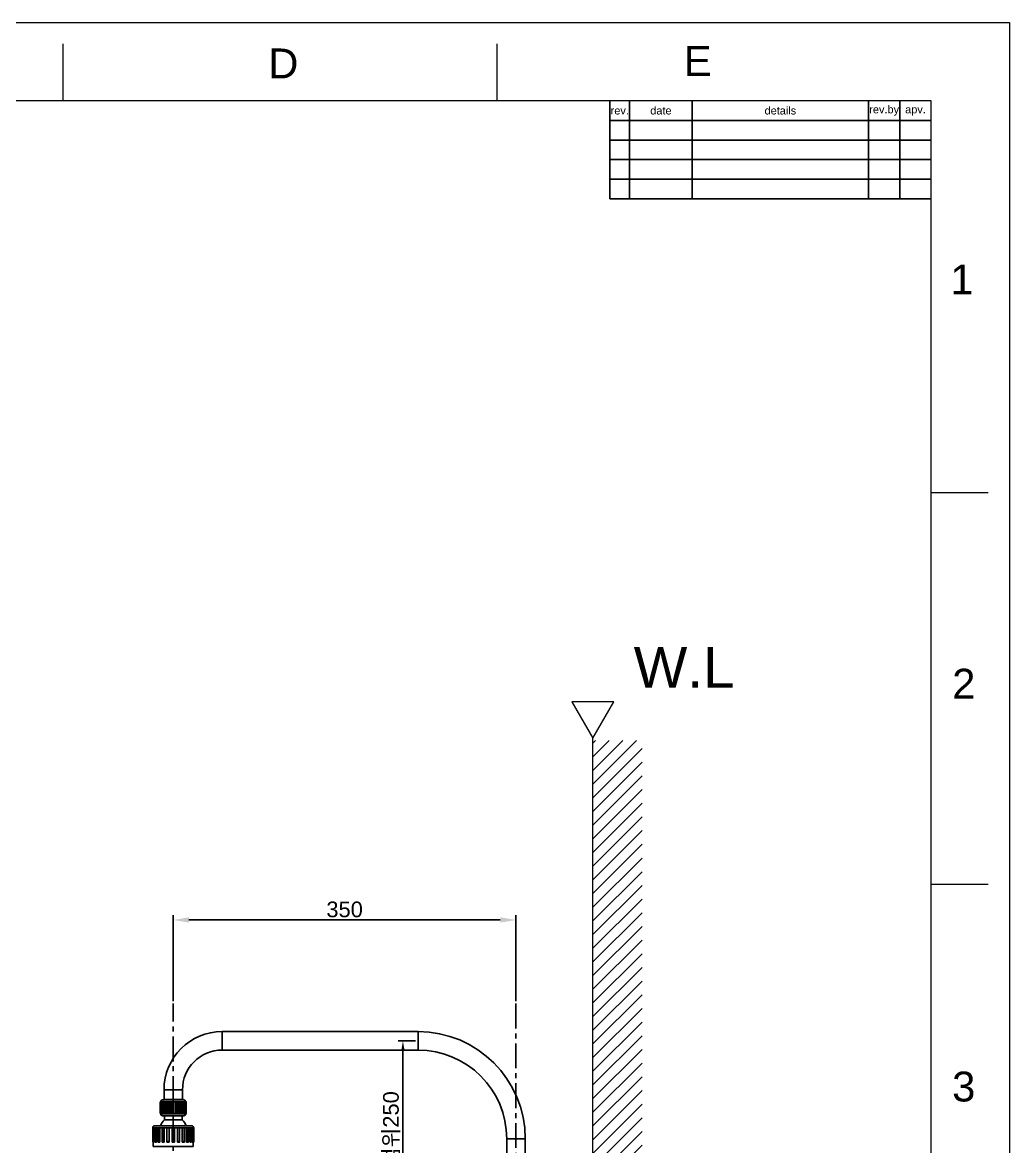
# Model space of a CAD drawing. Header units: millimetres. Extents: x 6110 to 6704, y -2661 to -1821.
# Drawn here: x 6451.8 to 6703.8, y -2107.7 to -1820.8 of the extents above; entities that cross this region are included whole.
import ezdxf

# ---------------------------------------------------------------- set-up
doc = ezdxf.new("R2010")
doc.units = ezdxf.units.MM
doc.header["$LTSCALE"] = 0.1
doc.linetypes.add('CENTERX2', pattern=[101.6, 63.5, -12.7, 12.7, -12.7])
doc.layers.get('0').update_dxf_attribs({"lineweight": 15})
for name, color, linetype in [('CENTER', 1, 'CENTERX2'), ('FORM', 7, 'Continuous'), ('hatch', 2, 'Continuous'), ('TEXT', 2, 'Continuous')]:
    doc.layers.add(name, color=color, linetype=linetype)
doc.layers.add('DIM', color=3, linetype='Continuous', lineweight=9)
doc.styles.get("Standard").update_dxf_attribs({"font": 'arial.ttf'})
doc.dimstyles.new('ISO-25', dxfattribs={"dimtxt": 2.5, "dimasz": 2.5, "dimexe": 1.25, "dimexo": 0.625, "dimtad": 1, "dimlfac": 5, "dimtxsty": 'Standard', "dimcen": 2.5, "dimadec": 0, "dimazin": 0, "dimtfac": 1, "dimtmove": 0, "dimatfit": 3, "dimfxl": 0, "dimarcsym": 0})

# ---------------------------------------------------------------- blocks, each defined once
blk = doc.blocks.new('*D35')
at = {"layer": 'Defpoints', "color": 0}
for p in [(6552.84, -2080.75), (6548.98, -2135.87), (6552.84, -2135.87)]:
    blk.add_point(p, dxfattribs=at)
at = {"layer": 'DIM', "color": 0, "lineweight": -2}
for p, q in [((6552.22, -2080.75), (6547.73, -2080.75)), ((6548.98, -2083.25), (6548.98, -2133.37)), ((6552.22, -2135.87), (6547.73, -2135.87))]:
    blk.add_line(p, q, dxfattribs=at)
at = {"layer": 'DIM', "color": 0}
for points in [[(6548.56, -2083.25), (6549.4, -2083.25), (6548.98, -2080.75)], [(6548.56, -2133.37), (6549.4, -2133.37), (6548.98, -2135.87)]]:
    blk.add_solid(points, dxfattribs=at)
at = {"layer": 'DIM', "color": 0, "insert": (6546.12, -2108.31), "char_height": 2.5, "attachment_point": 5, "rotation": 90}
blk.add_mtext('{\\fGulim|b0|i0|c129|p50;\\H1.6x;가동범위\\fArial|b0|i0|c0|p34;250}', dxfattribs=at)
blk = doc.blocks.new('*D36')
at = {"layer": 'Defpoints', "color": 0}
for p in [(6577.84, -2049.9), (6490.34, -2071.25), (6577.84, -2071.25)]:
    blk.add_point(p, dxfattribs=at)
at = {"layer": 'DIM', "color": 0, "lineweight": -2}
for p, q in [((6490.34, -2070.62), (6490.34, -2048.65)), ((6577.84, -2070.62), (6577.84, -2048.65)), ((6494.34, -2049.9), (6573.84, -2049.9))]:
    blk.add_line(p, q, dxfattribs=at)
at = {"layer": 'DIM', "color": 0}
for points in [[(6494.34, -2049.23), (6494.34, -2050.57), (6490.34, -2049.9)], [(6573.84, -2049.23), (6573.84, -2050.57), (6577.84, -2049.9)]]:
    blk.add_solid(points, dxfattribs=at)
at = {"layer": 'DIM', "color": 0, "insert": (6534.09, -2047.23), "char_height": 4, "attachment_point": 5}
blk.add_mtext('350', dxfattribs=at)

msp = doc.modelspace()

# ---------------------------------------------------------------- hatches: boundary and pattern name
at = {"layer": 'hatch'}
h = msp.add_hatch(dxfattribs=at)
h.set_pattern_fill('ANSI31', color=256, scale=0.777568)
h.set_pattern_definition([(45, (5809.2703, -2562.4971), (-1.7456907, 1.7456907), [])])
edge = h.paths.add_edge_path()
edge.add_spline(control_points=[(6597.4753, -2327.6311), (6597.5331, -2327.6451), (6597.6353, -2327.6615), (6597.7761, -2327.6615), (6597.8566, -2327.6514), (6597.8936, -2327.6448)], knot_values=[0, 0, 0, 0, 0.42377523, 0.73221647, 1, 1, 1, 1], degree=3, periodic=0)
edge.add_line((6597.5166, -2327.6369), (6597.9333, -2327.6369))
edge.add_arc((6597.7003, -2326.5693), 1.0927, 280.190547, 282.316356, ccw=False)
edge.add_spline(control_points=[(6597.8936, -2327.6448), (6597.8566, -2327.6514), (6597.7761, -2327.6615), (6597.6353, -2327.6615), (6597.5331, -2327.6451), (6597.4753, -2327.6311)], knot_values=[0, 0, 0, 0, 0.26778353, 0.57622477, 1, 1, 1, 1], degree=3, periodic=0)
edge.add_line((6597.4668, -2327.6762), (6597.4668, -2329.6212))
edge.add_line((6597.4668, -2329.6212), (6597.5166, -2329.6212))
edge.add_spline(control_points=[(6597.8936, -2329.6133), (6597.8566, -2329.6067), (6597.7761, -2329.5966), (6597.6353, -2329.5966), (6597.5331, -2329.613), (6597.4753, -2329.627)], knot_values=[0, 0, 0, 0, 0.26778872, 0.57623461, 1, 1, 1, 1], degree=3, periodic=0)
edge.add_line((6600.0995, -2329.4097), (6600.2847, -2329.4097))
edge.add_ellipse((6599.6335, -2328.629), major_axis=(0, -1), ratio=0.66666667, start_angle=218.682187, end_angle=321.317813, ccw=False)
edge.add_line((6598.6491, -2327.6369), (6597.5166, -2327.6369))
edge.add_spline(control_points=[(6597.4753, -2327.6311), (6597.5331, -2327.6451), (6597.6353, -2327.6615), (6597.7761, -2327.6615), (6597.8566, -2327.6514), (6597.8936, -2327.6448)], knot_values=[0, 0, 0, 0, 0.42377523, 0.73221647, 1, 1, 1, 1], degree=3, periodic=0)
edge.add_arc((6597.7003, -2326.5693), 1.0927, 280.190547, 282.316356)
edge.add_line((6597.9333, -2327.6369), (6605.717, -2327.6369))
edge.add_line((6605.717, -2327.6369), (6605.717, -2329.6212))
edge.add_line((6605.717, -2329.6212), (6597.5166, -2329.6212))
edge.add_spline(control_points=[(6597.8936, -2329.6133), (6597.8566, -2329.6067), (6597.7761, -2329.5966), (6597.6353, -2329.5966), (6597.5331, -2329.613), (6597.4753, -2329.627)], knot_values=[0, 0, 0, 0, 0.26778872, 0.57623461, 1, 1, 1, 1], degree=3, periodic=0)
edge.add_line((6597.4753, -2329.627), (6597.4668, -2329.6291))
edge.add_line((6597.4668, -2329.6291), (6597.4668, -2342.6294))
edge.add_line((6597.4668, -2342.6294), (6597.4753, -2342.6314))
edge.add_spline(control_points=[(6597.4753, -2342.6314), (6597.5331, -2342.6454), (6597.6353, -2342.6618), (6597.7761, -2342.6618), (6597.8566, -2342.6518), (6597.8936, -2342.6451)], knot_values=[0, 0, 0, 0, 0.42377523, 0.73221647, 1, 1, 1, 1], degree=3, periodic=0)
edge.add_line((6597.5166, -2342.6372), (6597.9333, -2342.6372))
edge.add_arc((6597.7003, -2341.5697), 1.0927, 280.190547, 282.316356, ccw=False)
edge.add_spline(control_points=[(6597.8936, -2342.6451), (6597.8566, -2342.6518), (6597.7761, -2342.6618), (6597.6353, -2342.6618), (6597.5331, -2342.6454), (6597.4753, -2342.6314)], knot_values=[0, 0, 0, 0, 0.26778353, 0.57622477, 1, 1, 1, 1], degree=3, periodic=0)
edge.add_line((6597.4668, -2342.6765), (6597.4668, -2344.6216))
edge.add_line((6597.4668, -2344.6216), (6597.5166, -2344.6216))
edge.add_spline(control_points=[(6597.8936, -2344.6136), (6597.8566, -2344.607), (6597.7761, -2344.5969), (6597.6353, -2344.5969), (6597.5331, -2344.6133), (6597.4753, -2344.6273)], knot_values=[0, 0, 0, 0, 0.26778872, 0.57623461, 1, 1, 1, 1], degree=3, periodic=0)
edge.add_line((6599.0317, -2344.41), (6599.2169, -2344.41))
edge.add_ellipse((6599.6335, -2343.6294), major_axis=(0, -1), ratio=0.66666667, start_angle=218.682187, end_angle=321.317813, ccw=False)
edge.add_line((6598.6491, -2342.6372), (6597.5166, -2342.6372))
edge.add_spline(control_points=[(6597.4753, -2342.6314), (6597.5331, -2342.6454), (6597.6353, -2342.6618), (6597.7761, -2342.6618), (6597.8566, -2342.6518), (6597.8936, -2342.6451)], knot_values=[0, 0, 0, 0, 0.42377523, 0.73221647, 1, 1, 1, 1], degree=3, periodic=0)
edge.add_arc((6597.7003, -2341.5697), 1.0927, 280.190547, 282.316356)
edge.add_line((6597.9333, -2342.6372), (6605.717, -2342.6372))
edge.add_line((6605.717, -2342.6372), (6605.717, -2344.6216))
edge.add_line((6605.717, -2344.6216), (6597.5166, -2344.6216))
edge.add_spline(control_points=[(6597.8936, -2344.6136), (6597.8566, -2344.607), (6597.7761, -2344.5969), (6597.6353, -2344.5969), (6597.5331, -2344.6133), (6597.4753, -2344.6273)], knot_values=[0, 0, 0, 0, 0.26778872, 0.57623461, 1, 1, 1, 1], degree=3, periodic=0)
edge.add_line((6597.4753, -2344.6273), (6597.4668, -2344.6294))
edge.add_line((6597.4668, -2344.6294), (6597.4668, -2580.4433))
edge.add_line((6597.4668, -2580.4433), (6610.0143, -2580.4433))
edge.add_line((6610.0143, -2580.4433), (6610.0143, -2004.0771))
edge.add_line((6610.0143, -2004.0771), (6597.4668, -2004.0771))
edge.add_line((6597.4668, -2004.0771), (6597.4668, -2327.629))
edge.add_line((6597.4668, -2327.629), (6597.4753, -2327.6311))

# ---------------------------------------------------------------- linework, layer by layer
at = {"color": 7, "linetype": 'Continuous'}
for p, q in [((6109.8445, -1820.7943), (6703.8443, -1820.7943)), ((6703.8445, -1820.7943), (6703.8445, -2660.7941)), ((6462.2443, -1840.7942), (6462.2443, -1826.2582)), ((6573.0443, -1840.7942), (6573.0443, -1826.2582)), ((6683.8443, -1840.7943), (6129.8445, -1840.7943)), ((6683.8443, -2640.7941), (6683.8443, -1840.7943)), ((6683.8444, -1940.7943), (6698.3804, -1940.7943)), ((6683.8444, -2040.7943), (6698.3804, -2040.7943))]:
    msp.add_line(p, q, dxfattribs=at)
msp.add_line((6597.4668, -2580.4433), (6597.4668, -2003.4667))
at = {"linetype": 'Continuous', "lineweight": 25}
for p, q in [((6552.8418, -2078.3873), (6502.8418, -2078.3873)), ((6502.8418, -2080.7498), (6502.8418, -2078.3873)), ((6552.8418, -2080.7498), (6552.8418, -2078.3873)), ((6502.8418, -2083.1123), (6502.8418, -2080.7498)), ((6502.8418, -2083.1123), (6552.8418, -2083.1123)), ((6552.8418, -2083.1123), (6552.8418, -2080.7498)), ((6487.9793, -2093.2498), (6487.9793, -2095.7498)), ((6490.3418, -2093.2498), (6487.9793, -2093.2498)), ((6492.7043, -2093.2498), (6490.3418, -2093.2498)), ((6492.7043, -2095.7498), (6492.7043, -2093.2498)), ((6487.0293, -2099.3373), (6487.0293, -2096.3373)), ((6487.06, -2096.3373), (6487.0293, -2096.3373)), ((6487.06, -2096.3373), (6487.06, -2099.3373)), ((6487.0797, -2096.3373), (6487.06, -2096.3373)), ((6487.0797, -2099.3373), (6487.0797, -2096.3373)), ((6487.188, -2096.3373), (6487.0797, -2096.3373)), ((6487.188, -2096.3373), (6487.188, -2099.3373)), ((6487.2291, -2096.3373), (6487.188, -2096.3373)), ((6487.2291, -2099.3373), (6487.2291, -2096.3373)), ((6487.4119, -2096.3373), (6487.2291, -2096.3373)), ((6487.4119, -2096.3373), (6487.4119, -2099.3373)), ((6487.4731, -2096.3373), (6487.4119, -2096.3373)), ((6487.4731, -2099.3373), (6487.4731, -2096.3373)), ((6487.7247, -2096.3373), (6487.4731, -2096.3373)), ((6487.7247, -2096.3373), (6487.7247, -2099.3373)), ((6487.8043, -2096.3373), (6487.7247, -2096.3373)), ((6487.8043, -2099.3373), (6487.8043, -2096.3373)), ((6488.1171, -2096.3373), (6487.8043, -2096.3373)), ((6488.1171, -2096.3373), (6488.1171, -2099.3373)), ((6488.1944, -2096.3373), (6488.1171, -2096.3373)), ((6488.1944, -2096.3373), (6488.1944, -2099.3373)), ((6488.2126, -2099.3373), (6488.2126, -2096.3373)), ((6488.577, -2096.3373), (6488.2126, -2096.3373)), ((6488.577, -2096.3373), (6488.577, -2099.3373)), ((6488.6419, -2096.3373), (6488.577, -2096.3373)), ((6488.6419, -2096.3373), (6488.6419, -2099.3373)), ((6488.6856, -2096.3373), (6488.6419, -2096.3373)), ((6488.6856, -2099.3373), (6488.6856, -2096.3373)), ((6489.0906, -2096.3373), (6488.6856, -2096.3373)), ((6489.0906, -2096.3373), (6489.0906, -2099.3373)), ((6489.1411, -2096.3373), (6489.0906, -2096.3373)), ((6489.2431, -2096.3373), (6489.1411, -2096.3373)), ((6489.1411, -2096.3373), (6489.1411, -2099.3373)), ((6489.2089, -2099.3373), (6489.2089, -2096.3373)), ((6489.6422, -2096.3373), (6489.2089, -2096.3373)), ((6489.6422, -2096.3373), (6489.6422, -2099.3373)), ((6489.6768, -2096.3373), (6489.6422, -2096.3373)), ((6489.6768, -2096.3373), (6489.6768, -2099.3373)), ((6489.784, -2096.3373), (6489.6768, -2096.3373)), ((6489.7666, -2099.3373), (6489.7666, -2096.3373)), ((6490.2151, -2096.3373), (6489.7666, -2096.3373)), ((6490.2151, -2096.3373), (6490.2151, -2099.3373)), ((6490.2326, -2096.3373), (6490.2151, -2096.3373)), ((6490.2326, -2096.3373), (6490.2326, -2099.3373)), ((6490.3418, -2096.3373), (6490.2326, -2096.3373)), ((6490.7918, -2096.3373), (6490.3418, -2096.3373)), ((6490.3418, -2099.3373), (6490.3418, -2096.3373)), ((6490.7918, -2096.3373), (6490.7918, -2099.3373)), ((6490.8997, -2096.3373), (6490.7918, -2096.3373)), ((6490.8997, -2099.3373), (6490.8997, -2096.3373)), ((6490.917, -2096.3373), (6490.8997, -2096.3373)), ((6490.917, -2099.3373), (6490.917, -2096.3373)), ((6491.3549, -2096.3373), (6490.917, -2096.3373)), ((6491.4406, -2096.3373), (6491.3373, -2096.3373)), ((6491.3549, -2096.3373), (6491.3549, -2099.3373)), ((6491.4406, -2099.3373), (6491.4406, -2096.3373)), ((6491.4748, -2096.3373), (6491.4406, -2096.3373)), ((6491.4748, -2099.3373), (6491.4748, -2096.3373)), ((6491.8871, -2096.3373), (6491.4748, -2096.3373)), ((6491.9481, -2096.3373), (6491.8526, -2096.3373)), ((6491.8871, -2096.3373), (6491.8871, -2099.3373)), ((6491.9481, -2099.3373), (6491.9481, -2096.3373)), ((6491.9981, -2096.3373), (6491.9481, -2096.3373)), ((6491.9981, -2099.3373), (6491.9981, -2096.3373)), ((6492.3724, -2096.3373), (6491.9981, -2096.3373)), ((6492.9168, -2095.7498), (6492.1507, -2095.7498)), ((6492.3724, -2096.3373), (6492.3724, -2099.3373)), ((6492.4068, -2096.3373), (6492.3724, -2096.3373)), ((6492.4068, -2099.3373), (6492.4068, -2096.3373)), ((6492.4711, -2096.3373), (6492.4068, -2096.3373)), ((6492.4711, -2099.3373), (6492.4711, -2096.3373)), ((6492.796, -2096.3373), (6492.4711, -2096.3373)), ((6492.796, -2096.3373), (6492.796, -2099.3373)), ((6492.8027, -2099.3373), (6492.8027, -2096.3373)), ((6492.8793, -2096.3373), (6492.8027, -2096.3373)), ((6492.8793, -2099.3373), (6492.8793, -2096.3373)), ((6493.1451, -2096.3373), (6492.8793, -2096.3373)), ((6493.1451, -2096.3373), (6493.1451, -2099.3373)), ((6493.2105, -2096.3373), (6493.1451, -2096.3373)), ((6493.2105, -2099.3373), (6493.2105, -2096.3373)), ((6493.4089, -2096.3373), (6493.2105, -2096.3373)), ((6493.4089, -2096.3373), (6493.4089, -2099.3373)), ((6493.4546, -2096.3373), (6493.4089, -2096.3373)), ((6493.4546, -2099.3373), (6493.4546, -2096.3373)), ((6493.5796, -2096.3373), (6493.4546, -2096.3373)), ((6493.5796, -2096.3373), (6493.5796, -2099.3373)), ((6493.604, -2096.3373), (6493.5796, -2096.3373)), ((6493.604, -2099.3373), (6493.604, -2096.3373)), ((6493.6519, -2096.3373), (6493.604, -2096.3373)), ((6493.6519, -2096.3373), (6493.6519, -2099.3373)), ((6493.6543, -2096.3373), (6493.6519, -2096.3373)), ((6493.6543, -2099.3373), (6493.6543, -2096.3373)), ((6487.06, -2099.3373), (6487.0293, -2099.3373)), ((6487.0797, -2099.3373), (6487.06, -2099.3373)), ((6487.188, -2099.3373), (6487.0797, -2099.3373)), ((6487.1293, -2099.3373), (6487.1293, -2099.3623)), ((6490.3049, -2099.3623), (6487.1293, -2099.3623)), ((6487.2291, -2099.3373), (6487.188, -2099.3373)), ((6487.4119, -2099.3373), (6487.2291, -2099.3373)), ((6487.4731, -2099.3373), (6487.4119, -2099.3373)), ((6487.7247, -2099.3373), (6487.4731, -2099.3373)), ((6487.8043, -2099.3373), (6487.7247, -2099.3373)), ((6488.1171, -2099.3373), (6487.8043, -2099.3373)), ((6488.0918, -2099.8623), (6488.0918, -2100.9123)), ((6488.1944, -2099.3373), (6488.1171, -2099.3373)), ((6488.577, -2099.3373), (6488.2126, -2099.3373)), ((6488.6419, -2099.3373), (6488.577, -2099.3373)), ((6489.0906, -2099.3373), (6488.6856, -2099.3373)), ((6489.1411, -2099.3373), (6489.0906, -2099.3373)), ((6489.6422, -2099.3373), (6489.2089, -2099.3373)), ((6489.6768, -2099.3373), (6489.6422, -2099.3373)), ((6490.2151, -2099.3373), (6489.7666, -2099.3373)), ((6490.2326, -2099.3373), (6490.2151, -2099.3373)), ((6493.5543, -2099.3623), (6490.3049, -2099.3623)), ((6490.7918, -2099.3373), (6490.3418, -2099.3373)), ((6490.8997, -2099.3373), (6490.917, -2099.3373)), ((6491.3549, -2099.3373), (6490.917, -2099.3373)), ((6491.4406, -2099.3373), (6491.4748, -2099.3373)), ((6491.8871, -2099.3373), (6491.4748, -2099.3373)), ((6491.9481, -2099.3373), (6491.9981, -2099.3373)), ((6492.3724, -2099.3373), (6491.9981, -2099.3373)), ((6492.4068, -2099.3373), (6492.4711, -2099.3373)), ((6492.796, -2099.3373), (6492.4711, -2099.3373)), ((6492.5918, -2100.9123), (6492.5918, -2099.8623)), ((6492.8027, -2099.3373), (6492.8793, -2099.3373)), ((6493.1451, -2099.3373), (6492.8793, -2099.3373)), ((6493.1451, -2099.3373), (6493.2105, -2099.3373)), ((6493.4089, -2099.3373), (6493.2105, -2099.3373)), ((6493.4089, -2099.3373), (6493.4546, -2099.3373)), ((6493.5796, -2099.3373), (6493.4546, -2099.3373)), ((6493.5543, -2099.3623), (6493.5543, -2099.3373)), ((6493.5796, -2099.3373), (6493.604, -2099.3373)), ((6493.6519, -2099.3373), (6493.604, -2099.3373)), ((6493.6519, -2099.3373), (6493.6543, -2099.3373)), ((6485.0918, -2102.9605), (6485.0918, -2106.4605)), ((6485.0918, -2102.9605), (6485.0997, -2102.9605)), ((6485.0997, -2102.9605), (6485.2039, -2102.9605)), ((6485.0997, -2102.9605), (6485.0997, -2106.4605)), ((6485.2039, -2102.9605), (6485.3527, -2102.9605)), ((6485.2039, -2106.4605), (6485.2039, -2102.9605)), ((6485.3527, -2102.9605), (6485.6583, -2102.9605)), ((6485.3527, -2102.9605), (6485.3527, -2106.4605)), ((6485.4737, -2102.9605), (6485.4737, -2106.5855)), ((6485.6583, -2102.9605), (6485.9458, -2102.9605)), ((6485.6583, -2106.4605), (6485.6583, -2102.9605)), ((6485.9458, -2102.9605), (6486.4318, -2102.9605)), ((6485.9458, -2102.9605), (6485.9458, -2106.4605)), ((6486.0542, -2102.9605), (6486.0542, -2106.5855)), ((6486.4318, -2102.9605), (6486.8384, -2102.9605)), ((6486.4318, -2106.4605), (6486.4318, -2102.9605)), ((6486.8384, -2102.9605), (6487.4718, -2102.9605)), ((6486.8384, -2102.9605), (6486.8384, -2106.4605)), ((6486.9269, -2102.9605), (6486.9269, -2106.5855)), ((6487.4718, -2102.9605), (6487.9698, -2102.9605)), ((6487.4718, -2106.4605), (6487.4718, -2102.9605)), ((6487.9698, -2102.9605), (6488.7074, -2102.9605)), ((6487.9698, -2102.9605), (6487.9698, -2106.4605)), ((6488.0323, -2102.9605), (6488.0323, -2106.5855)), ((6492.5918, -2100.9123), (6488.0918, -2100.9123)), ((6488.7074, -2102.9605), (6489.2628, -2102.9605)), ((6488.7074, -2106.4605), (6488.7074, -2102.9605)), ((6489.2628, -2102.9605), (6490.0543, -2102.9605)), ((6489.2628, -2102.9605), (6489.2628, -2106.4605)), ((6489.2952, -2102.9605), (6489.2952, -2106.5855)), ((6490.6293, -2102.9605), (6490.0543, -2102.9605)), ((6490.0543, -2106.4605), (6490.0543, -2102.9605)), ((6490.6293, -2102.9605), (6491.4209, -2102.9605)), ((6490.6293, -2102.9605), (6490.6293, -2106.4605)), ((6491.3885, -2106.5855), (6491.3885, -2102.9605)), ((6491.4209, -2102.9605), (6491.9763, -2102.9605)), ((6491.4209, -2106.4605), (6491.4209, -2102.9605)), ((6491.9763, -2102.9605), (6492.7139, -2102.9605)), ((6491.9763, -2102.9605), (6491.9763, -2106.4605)), ((6492.6513, -2106.5855), (6492.6513, -2102.9605)), ((6492.7139, -2102.9605), (6493.2119, -2102.9605)), ((6492.7139, -2106.4605), (6492.7139, -2102.9605)), ((6493.2119, -2102.9605), (6493.8453, -2102.9605)), ((6493.2119, -2102.9605), (6493.2119, -2106.4605)), ((6493.7568, -2106.5855), (6493.7568, -2102.9605)), ((6493.8453, -2102.9605), (6494.2519, -2102.9605)), ((6493.8453, -2106.4605), (6493.8453, -2102.9605)), ((6494.2519, -2102.9605), (6494.7379, -2102.9605)), ((6494.2519, -2102.9605), (6494.2519, -2106.4605)), ((6494.6295, -2106.5855), (6494.6295, -2102.9605)), ((6494.7379, -2102.9605), (6495.0254, -2102.9605)), ((6494.7379, -2106.4605), (6494.7379, -2102.9605)), ((6495.0254, -2102.9605), (6495.3309, -2102.9605)), ((6495.0254, -2102.9605), (6495.0254, -2106.4605)), ((6495.21, -2106.5855), (6495.21, -2102.9605)), ((6495.3309, -2102.9605), (6495.4797, -2102.9605)), ((6495.3309, -2106.4605), (6495.3309, -2102.9605)), ((6495.4797, -2102.9605), (6495.5839, -2102.9605)), ((6495.4797, -2102.9605), (6495.4797, -2106.4605)), ((6495.5839, -2106.4605), (6495.5839, -2102.9605)), ((6495.5839, -2102.9605), (6495.5918, -2102.9605)), ((6495.5918, -2106.4605), (6495.5918, -2102.9605)), ((6575.4793, -2105.7498), (6575.4793, -2160.8659)), ((6575.4793, -2105.7498), (6577.8418, -2105.7498)), ((6577.8418, -2105.7498), (6580.2043, -2105.7498)), ((6580.2043, -2160.8748), (6580.2043, -2105.7498)), ((6485.0997, -2106.4605), (6485.0918, -2106.4605)), ((6485.3527, -2106.4605), (6485.2039, -2106.4605)), ((6485.2168, -2106.5855), (6485.2168, -2107.6855)), ((6485.2249, -2106.5855), (6485.2168, -2106.5855)), ((6485.2168, -2107.6855), (6490.3418, -2107.6855)), ((6485.2249, -2106.5297), (6485.2249, -2106.5855)), ((6485.4737, -2106.5855), (6485.3248, -2106.5855)), ((6485.9458, -2106.4605), (6485.6583, -2106.4605)), ((6486.0542, -2106.5855), (6485.7667, -2106.5855)), ((6486.8384, -2106.4605), (6486.4318, -2106.4605)), ((6486.9269, -2106.5855), (6486.5203, -2106.5855)), ((6487.9698, -2106.4605), (6487.4718, -2106.4605)), ((6488.0323, -2106.5855), (6487.5344, -2106.5855)), ((6489.2628, -2106.4605), (6488.7074, -2106.4605)), ((6489.2952, -2106.5855), (6488.7398, -2106.5855)), ((6490.6293, -2106.4605), (6490.0543, -2106.4605)), ((6490.6293, -2106.5855), (6490.0543, -2106.5855)), ((6490.3418, -2107.6855), (6495.4668, -2107.6855)), ((6491.9439, -2106.5855), (6491.3885, -2106.5855)), ((6491.9763, -2106.4605), (6491.4209, -2106.4605)), ((6493.1493, -2106.5855), (6492.6513, -2106.5855)), ((6493.2119, -2106.4605), (6492.7139, -2106.4605)), ((6494.1633, -2106.5855), (6493.7568, -2106.5855)), ((6494.2519, -2106.4605), (6493.8453, -2106.4605)), ((6494.917, -2106.5855), (6494.6295, -2106.5855)), ((6495.0254, -2106.4605), (6494.7379, -2106.4605)), ((6495.3588, -2106.5855), (6495.21, -2106.5855)), ((6495.4797, -2106.4605), (6495.3309, -2106.4605)), ((6495.4588, -2106.5855), (6495.4588, -2106.5297)), ((6495.4668, -2106.5855), (6495.4588, -2106.5855)), ((6495.4668, -2107.6855), (6495.4668, -2106.5855)), ((6495.5918, -2106.4605), (6495.5839, -2106.4605))]:
    msp.add_line(p, q, dxfattribs=at)
msp.add_lwpolyline([(6597.4668, -2003.4667), (6602.823, -1994.1895), (6592.1106, -1994.1895)], close=True)
for centre, radius, start, end in [((6502.8418, -2093.2498), 14.8625, 90, 180), ((6552.8418, -2105.7498), 27.3625, 0, 90), ((6502.8418, -2093.2498), 10.1375, 90, 180), ((6552.8418, -2105.7498), 22.6375, 0, 90), ((6487.6293, -2096.3373), 0.5, 90, 180), ((6493.0543, -2096.3373), 0.5, 0, 90), ((6487.6293, -2099.3623), 0.5, 180, 270), ((6493.0543, -2099.3623), 0.5, 270, 0), ((6485.6168, -2102.9605), 0.525, 90, 180), ((6490.3418, -2103.5605), 3.475, 130.352024, 160.950053), ((6490.3418, -2103.5605), 3.475, 18.939284, 49.647976), ((6495.0668, -2102.9605), 0.525, 0, 90), ((6485.2168, -2106.4605), 0.125, 180, 270), ((6485.4395, -2107.7355), 0.05, 90, 174.784091), ((6495.2441, -2107.7355), 0.05, 5.215909, 90), ((6495.4668, -2106.4605), 0.125, 270, 0)]:
    msp.add_arc(centre, radius, start, end, dxfattribs=at)
for points, knots in [([(6490.3418, -2095.8373), (6490.1764, -2095.8373), (6489.8356, -2095.8373), (6489.3301, -2095.8373), (6488.8439, -2095.8373), (6488.4102, -2095.8373), (6488.0574, -2095.8373), (6487.8072, -2095.8373), (6487.6563, -2095.8373), (6487.6381, -2095.8373), (6487.6293, -2095.8373)], [0, 0, 0, 0, 0.116516908, 0.240011601, 0.368641908, 0.500001033, 0.631360158, 0.759989659, 0.883484837, 1, 1, 1, 1]), ([(6487.7731, -2095.867), (6487.7718, -2095.8668), (6487.745, -2095.8619), (6487.8924, -2095.8516), (6488.2229, -2095.8364), (6488.7546, -2095.8226), (6489.4113, -2095.8075), (6490.1488, -2095.7926), (6490.8995, -2095.7787), (6491.5995, -2095.7636), (6491.9716, -2095.7543), (6492.1507, -2095.7498)], [0, 0, 0, 0, 0.0060971, 0.13129175, 0.25750503, 0.38093232, 0.50696898, 0.63248164, 0.75616627, 0.88260101, 1, 1, 1, 1]), ([(6487.9401, -2095.7677), (6487.9114, -2095.7842), (6487.8713, -2095.8074), (6487.8311, -2095.8306), (6487.8196, -2095.8373)], [0, 0, 0, 0, 0.7132686, 1, 1, 1, 1]), ([(6487.9438, -2095.7676), (6487.9429, -2095.7675), (6487.9183, -2095.7623), (6488.0049, -2095.7565), (6488.1017, -2095.7507), (6488.1161, -2095.7498)], [0, 0, 0, 0, 0.03149354, 0.85637218, 1, 1, 1, 1]), ([(6488.1161, -2095.7498), (6488.1715, -2095.7498), (6488.3323, -2095.7498), (6488.786, -2095.7498), (6489.4938, -2095.7498), (6490.3165, -2095.7498), (6491.1601, -2095.7498), (6491.7754, -2095.7498), (6492.071, -2095.7498), (6492.1507, -2095.7498)], [0, 0, 0, 0, 0.08693182, 0.25258481, 0.41967111, 0.59005834, 0.76033447, 0.93533082, 1, 1, 1, 1]), ([(6489.9133, -2095.8373), (6489.9933, -2095.8356), (6490.3117, -2095.8291), (6490.9032, -2095.8184), (6491.6054, -2095.803), (6492.2072, -2095.7887), (6492.6255, -2095.775), (6492.8709, -2095.7615), (6492.9017, -2095.7536), (6492.9168, -2095.7498)], [0, 0, 0, 0, 0.05552368, 0.22085505, 0.38986241, 0.55613305, 0.7228045, 0.86454235, 1, 1, 1, 1]), ([(6493.0543, -2095.8373), (6493.0455, -2095.8373), (6493.0274, -2095.8373), (6492.8765, -2095.8373), (6492.6262, -2095.8373), (6492.2734, -2095.8373), (6491.8397, -2095.8373), (6491.3536, -2095.8373), (6490.8481, -2095.8373), (6490.5073, -2095.8373), (6490.3418, -2095.8373)], [0, 0, 0, 0, 0.11651537, 0.24001076, 0.36864049, 0.49999984, 0.63135919, 0.75998972, 0.88348463, 1, 1, 1, 1]), ([(6492.7302, -2095.8541), (6492.7587, -2095.8376), (6492.8157, -2095.8045), (6492.8728, -2095.7714), (6492.9013, -2095.7549)], [0, 0, 0, 0, 0.50002388, 1, 1, 1, 1]), ([(6490.3418, -2099.8623), (6490.1764, -2099.8623), (6489.8356, -2099.8623), (6489.3301, -2099.8623), (6488.8439, -2099.8623), (6488.4102, -2099.8623), (6488.0574, -2099.8623), (6487.8072, -2099.8623), (6487.6563, -2099.8623), (6487.6381, -2099.8623), (6487.6293, -2099.8623)], [0, 0, 0, 0, 0.116516908, 0.240011601, 0.368641908, 0.500001033, 0.631360158, 0.759989659, 0.883484837, 1, 1, 1, 1]), ([(6493.0543, -2099.8623), (6493.0455, -2099.8623), (6493.0274, -2099.8623), (6492.8765, -2099.8623), (6492.6262, -2099.8623), (6492.2734, -2099.8623), (6491.8397, -2099.8623), (6491.3536, -2099.8623), (6490.8481, -2099.8623), (6490.5073, -2099.8623), (6490.3418, -2099.8623)], [0, 0, 0, 0, 0.11651537, 0.24001076, 0.36864049, 0.49999984, 0.63135919, 0.75998972, 0.88348463, 1, 1, 1, 1]), ([(6490.3416, -2102.4355), (6490.0534, -2102.4355), (6489.4598, -2102.4355), (6488.5793, -2102.4355), (6487.7325, -2102.4355), (6486.9769, -2102.4355), (6486.4639, -2102.4355), (6486.139, -2102.4355), (6485.8816, -2102.4355), (6485.6635, -2102.4355), (6485.6321, -2102.4355), (6485.6168, -2102.4355)], [0, 0, 0, 0, 0.11649761, 0.23997274, 0.36858053, 0.49991776, 0.63125401, 0.69563168, 0.76002777, 0.88350276, 1, 1, 1, 1]), ([(6495.0668, -2102.4355), (6495.0485, -2102.4355), (6495.0124, -2102.4355), (6494.7289, -2102.4355), (6494.2981, -2102.4355), (6493.7139, -2102.4355), (6492.9887, -2102.4355), (6492.1531, -2102.4355), (6491.2576, -2102.4355), (6490.6436, -2102.4355), (6490.3416, -2102.4355)], [0, 0, 0, 0, 0.12749161, 0.25249398, 0.37344278, 0.49709859, 0.62403591, 0.75182187, 0.87792273, 1, 1, 1, 1]), ([(6485.2249, -2106.5855), (6485.2108, -2106.5841), (6485.1826, -2106.5813), (6485.1451, -2106.5597), (6485.1167, -2106.5279), (6485.1018, -2106.4928), (6485.1003, -2106.4696), (6485.0997, -2106.4605)], [0, 0, 0, 0, 0.21514436, 0.43028445, 0.64522544, 0.85991504, 1, 1, 1, 1]), ([(6485.3248, -2106.5855), (6485.3112, -2106.5841), (6485.284, -2106.5813), (6485.2477, -2106.5597), (6485.2204, -2106.5279), (6485.206, -2106.4928), (6485.2045, -2106.4696), (6485.2039, -2106.4605)], [0, 0, 0, 0, 0.21510159, 0.43028525, 0.6452032, 0.85991284, 1, 1, 1, 1]), ([(6485.4737, -2106.5855), (6485.4601, -2106.5841), (6485.4328, -2106.5813), (6485.3966, -2106.5597), (6485.3692, -2106.5279), (6485.3548, -2106.4928), (6485.3533, -2106.4696), (6485.3527, -2106.4605)], [0, 0, 0, 0, 0.21513257, 0.43028738, 0.6452245, 0.85991116, 1, 1, 1, 1]), ([(6490.3418, -2107.6855), (6490.0428, -2107.6855), (6489.4269, -2107.6855), (6488.5133, -2107.6855), (6487.6347, -2107.6855), (6486.8507, -2107.6855), (6486.3184, -2107.6855), (6485.9813, -2107.6855), (6485.7142, -2107.6855), (6485.488, -2107.6855), (6485.4554, -2107.6855), (6485.4395, -2107.6855)], [0, 0, 0, 0, 0.11649699, 0.23997237, 0.36857985, 0.49991727, 0.63125531, 0.6956331, 0.76002874, 0.88350292, 1, 1, 1, 1]), ([(6485.7667, -2106.5855), (6485.7545, -2106.5841), (6485.7301, -2106.5813), (6485.6976, -2106.5597), (6485.673, -2106.5279), (6485.6601, -2106.4928), (6485.6588, -2106.4696), (6485.6583, -2106.4605)], [0, 0, 0, 0, 0.2151542, 0.43031542, 0.64522436, 0.85991651, 1, 1, 1, 1]), ([(6486.0542, -2106.5855), (6486.042, -2106.5841), (6486.0176, -2106.5813), (6485.9851, -2106.5597), (6485.9605, -2106.5279), (6485.9476, -2106.4928), (6485.9463, -2106.4696), (6485.9458, -2106.4605)], [0, 0, 0, 0, 0.215107919, 0.4302908, 0.64521401, 0.85991115, 1, 1, 1, 1]), ([(6486.5203, -2106.5855), (6486.5104, -2106.5841), (6486.4904, -2106.5813), (6486.4639, -2106.5597), (6486.4439, -2106.5279), (6486.4333, -2106.4928), (6486.4322, -2106.4696), (6486.4318, -2106.4605)], [0, 0, 0, 0, 0.21510177, 0.43028791, 0.64521268, 0.85991049, 1, 1, 1, 1]), ([(6486.9269, -2106.5855), (6486.9169, -2106.5841), (6486.897, -2106.5813), (6486.8705, -2106.5597), (6486.8504, -2106.5279), (6486.8399, -2106.4928), (6486.8388, -2106.4696), (6486.8384, -2106.4605)], [0, 0, 0, 0, 0.21512767, 0.43028962, 0.64521375, 0.85991091, 1, 1, 1, 1]), ([(6487.5344, -2106.5855), (6487.5273, -2106.5841), (6487.5132, -2106.5813), (6487.4945, -2106.5597), (6487.4803, -2106.5279), (6487.4728, -2106.4928), (6487.4721, -2106.4696), (6487.4718, -2106.4605)], [0, 0, 0, 0, 0.21514096, 0.43027886, 0.64521525, 0.85991291, 1, 1, 1, 1]), ([(6488.0323, -2106.5855), (6488.0253, -2106.5841), (6488.0112, -2106.5813), (6487.9924, -2106.5597), (6487.9783, -2106.5279), (6487.9708, -2106.4928), (6487.97, -2106.4696), (6487.9698, -2106.4605)], [0, 0, 0, 0, 0.21510923, 0.43027677, 0.64521395, 0.85991239, 1, 1, 1, 1]), ([(6488.7398, -2106.5855), (6488.7361, -2106.5841), (6488.7288, -2106.5813), (6488.7191, -2106.5597), (6488.7118, -2106.5279), (6488.7079, -2106.4928), (6488.7075, -2106.4696), (6488.7074, -2106.4605)], [0, 0, 0, 0, 0.21510031, 0.4302913, 0.64520797, 0.8599126, 1, 1, 1, 1]), ([(6489.2952, -2106.5855), (6489.2915, -2106.5841), (6489.2842, -2106.5813), (6489.2745, -2106.5597), (6489.2672, -2106.5279), (6489.2633, -2106.4928), (6489.2629, -2106.4696), (6489.2628, -2106.4605)], [0, 0, 0, 0, 0.21513257, 0.43028738, 0.6452245, 0.85991116, 1, 1, 1, 1]), ([(6490.0543, -2106.4605), (6490.0543, -2106.4745), (6490.0543, -2106.5026), (6490.0543, -2106.54), (6490.0543, -2106.5683), (6490.0543, -2106.5833), (6490.0543, -2106.5849), (6490.0543, -2106.5855)], [0, 0, 0, 0, 0.21418042, 0.428559831, 0.642950715, 0.857673238, 1, 1, 1, 1]), ([(6495.2441, -2107.6855), (6495.2282, -2107.6855), (6495.1954, -2107.6855), (6494.9227, -2107.6855), (6494.4704, -2107.6855), (6493.8329, -2107.6855), (6493.1773, -2107.6855), (6492.6008, -2107.6855), (6492.0115, -2107.6855), (6491.2566, -2107.6855), (6490.6408, -2107.6855), (6490.3418, -2107.6855)], [0, 0, 0, 0, 0.11649719, 0.23997147, 0.36857993, 0.49991808, 0.63125488, 0.69563357, 0.76002838, 0.88350387, 1, 1, 1, 1]), ([(6490.6293, -2106.5855), (6490.6293, -2106.5841), (6490.6293, -2106.5813), (6490.6293, -2106.5597), (6490.6293, -2106.5279), (6490.6293, -2106.4928), (6490.6293, -2106.4696), (6490.6293, -2106.4605)], [0, 0, 0, 0, 0.21514174, 0.43031252, 0.64522557, 0.85991256, 1, 1, 1, 1]), ([(6491.3885, -2106.5855), (6491.3921, -2106.5841), (6491.3994, -2106.5813), (6491.4091, -2106.5597), (6491.4165, -2106.5279), (6491.4203, -2106.4928), (6491.4207, -2106.4696), (6491.4209, -2106.4605)], [0, 0, 0, 0, 0.215132, 0.43028624, 0.64522278, 0.85991262, 1, 1, 1, 1]), ([(6491.9439, -2106.5855), (6491.9475, -2106.5841), (6491.9548, -2106.5813), (6491.9645, -2106.5597), (6491.9719, -2106.5279), (6491.9757, -2106.4928), (6491.9761, -2106.4696), (6491.9763, -2106.4605)], [0, 0, 0, 0, 0.21510031, 0.4302913, 0.64520797, 0.8599126, 1, 1, 1, 1]), ([(6492.6513, -2106.5855), (6492.6584, -2106.5841), (6492.6724, -2106.5813), (6492.6912, -2106.5597), (6492.7054, -2106.5279), (6492.7128, -2106.4928), (6492.7136, -2106.4696), (6492.7139, -2106.4605)], [0, 0, 0, 0, 0.215107919, 0.4302908, 0.64521401, 0.85991115, 1, 1, 1, 1]), ([(6493.1493, -2106.5855), (6493.1563, -2106.5841), (6493.1704, -2106.5813), (6493.1892, -2106.5597), (6493.2033, -2106.5279), (6493.2108, -2106.4928), (6493.2116, -2106.4696), (6493.2119, -2106.4605)], [0, 0, 0, 0, 0.21514096, 0.43027886, 0.64521525, 0.85991291, 1, 1, 1, 1]), ([(6493.7568, -2106.5855), (6493.7667, -2106.5841), (6493.7866, -2106.5813), (6493.8132, -2106.5597), (6493.8332, -2106.5279), (6493.8438, -2106.4928), (6493.8448, -2106.4696), (6493.8453, -2106.4605)], [0, 0, 0, 0, 0.21512767, 0.43028962, 0.64521375, 0.85991091, 1, 1, 1, 1]), ([(6494.1633, -2106.5855), (6494.1733, -2106.5841), (6494.1932, -2106.5813), (6494.2198, -2106.5597), (6494.2398, -2106.5279), (6494.2504, -2106.4928), (6494.2514, -2106.4696), (6494.2519, -2106.4605)], [0, 0, 0, 0, 0.21510177, 0.43028791, 0.64521268, 0.85991049, 1, 1, 1, 1]), ([(6494.6295, -2106.5855), (6494.6417, -2106.5841), (6494.6661, -2106.5813), (6494.6986, -2106.5597), (6494.7231, -2106.5279), (6494.7361, -2106.4928), (6494.7374, -2106.4696), (6494.7379, -2106.4605)], [0, 0, 0, 0, 0.215107919, 0.4302908, 0.64521401, 0.85991115, 1, 1, 1, 1]), ([(6494.917, -2106.5855), (6494.9292, -2106.5841), (6494.9536, -2106.5813), (6494.9861, -2106.5597), (6495.0106, -2106.5279), (6495.0235, -2106.4928), (6495.0249, -2106.4696), (6495.0254, -2106.4605)], [0, 0, 0, 0, 0.21512666, 0.43029285, 0.64522868, 0.85991327, 1, 1, 1, 1]), ([(6495.21, -2106.5855), (6495.2236, -2106.5841), (6495.2508, -2106.5813), (6495.2871, -2106.5597), (6495.3145, -2106.5279), (6495.3289, -2106.4928), (6495.3303, -2106.4696), (6495.3309, -2106.4605)], [0, 0, 0, 0, 0.21513257, 0.43028738, 0.6452245, 0.85991116, 1, 1, 1, 1]), ([(6495.3588, -2106.5855), (6495.3724, -2106.5841), (6495.3996, -2106.5813), (6495.4359, -2106.5597), (6495.4633, -2106.5279), (6495.4777, -2106.4928), (6495.4792, -2106.4696), (6495.4797, -2106.4605)], [0, 0, 0, 0, 0.21513698, 0.43028758, 0.64520465, 0.85991342, 1, 1, 1, 1]), ([(6495.4588, -2106.5855), (6495.4728, -2106.5841), (6495.501, -2106.5813), (6495.5386, -2106.5597), (6495.5669, -2106.5279), (6495.5818, -2106.4928), (6495.5833, -2106.4696), (6495.5839, -2106.4605)], [0, 0, 0, 0, 0.21514436, 0.43028445, 0.64522544, 0.85991504, 1, 1, 1, 1])]:
    msp.add_open_spline(points, degree=3, knots=knots, dxfattribs=at)
at = {"layer": 'CENTER'}
for p, q in [((6490.3418, -2116.4675), (6490.3418, -2071.2476)), ((6577.8418, -2071.2476), (6577.8418, -2347.331))]:
    msp.add_line(p, q, dxfattribs=at)
at = {"layer": 'FORM'}
for p, q in [((6601.8443, -1840.7943), (6601.8443, -1865.7943)), ((6606.8443, -1840.7943), (6606.8443, -1865.7943)), ((6622.8443, -1840.7943), (6622.8443, -1865.7943)), ((6667.8443, -1840.7943), (6667.8443, -1865.7943)), ((6675.8443, -1840.7943), (6675.8443, -1865.7943)), ((6683.8443, -1845.7943), (6601.8443, -1845.7943)), ((6683.8443, -1850.7943), (6601.8443, -1850.7943)), ((6683.8443, -1855.7943), (6601.8443, -1855.7943)), ((6683.8443, -1860.7943), (6601.8443, -1860.7943)), ((6683.8443, -1865.7943), (6601.8443, -1865.7943))]:
    msp.add_line(p, q, dxfattribs=at)

# ---------------------------------------------------------------- texts
at = {"char_height": 7.6238, "attachment_point": 5}
for s, width, insert in [('D', 10, (6518.4473, -1831.2472)), ('E', 10, (6624.2408, -1830.6131)), ('1', 50, (6691.6957, -1886.3879)), ('2', 50, (6692.173, -1989.5882)), ('3', 50, (6692.154, -2092.4762))]:
    msp.add_mtext_dynamic_manual_height_columns(s, width=width, gutter_width=12.5, heights=[0], dxfattribs=dict(at, insert=insert))
at = {"layer": 'TEXT'}
for s, width, insert, char_height, attachment_point in [('rev.by', 8, (6671.8443, -1843.2943), 2, 5), ('rev.', 5, (6604.3443, -1843.2943), 2, 5), ('date', 16, (6614.8443, -1843.2943), 2, 5), ('details', 45, (6645.3443, -1843.2943), 2, 5), ('apv.', 8, (6679.8443, -1843.2943), 2, 5), ('W.L', 14.295809, (6607.9096, -1980.2404), 10.36758, 1)]:
    msp.add_mtext_dynamic_manual_height_columns(s, width=width, gutter_width=12.5, heights=[0], dxfattribs=dict(at, insert=insert, char_height=char_height, attachment_point=attachment_point))

# ---------------------------------------------------------------- dimensions: what is measured, and where the dimension line sits
at = {"layer": 'DIM'}
dim = msp.add_linear_dim(base=(6577.8418, -2049.9011), p1=(6490.3418, -2071.2476), p2=(6577.8418, -2071.2476), dimstyle='ISO-25', override={"dimtxt": 4, "dimasz": 4, "dimlfac": 4, "dimadec": 1, "dimfxl": 1.25}, dxfattribs=at)
dim.commit()
dim.dimension.update_dxf_attribs({"geometry": '*D36', "text_midpoint": (6534.0918, -2049.9011), "dimtype": 160})
dim = msp.add_linear_dim(base=(6548.9798, -2135.8748), p1=(6552.8418, -2080.7498), p2=(6552.8418, -2135.8748), angle=90, text='{\\fGulim|b0|i0|c129|p50;\\H1.6x;가동범위\\fArial|b0|i0|c0|p34;250}', dimstyle='ISO-25', dxfattribs=at)
dim.commit()
dim.dimension.update_dxf_attribs({"geometry": '*D35', "text_midpoint": (6546.1231, -2108.3123)})

doc.saveas('drawing.dxf')
